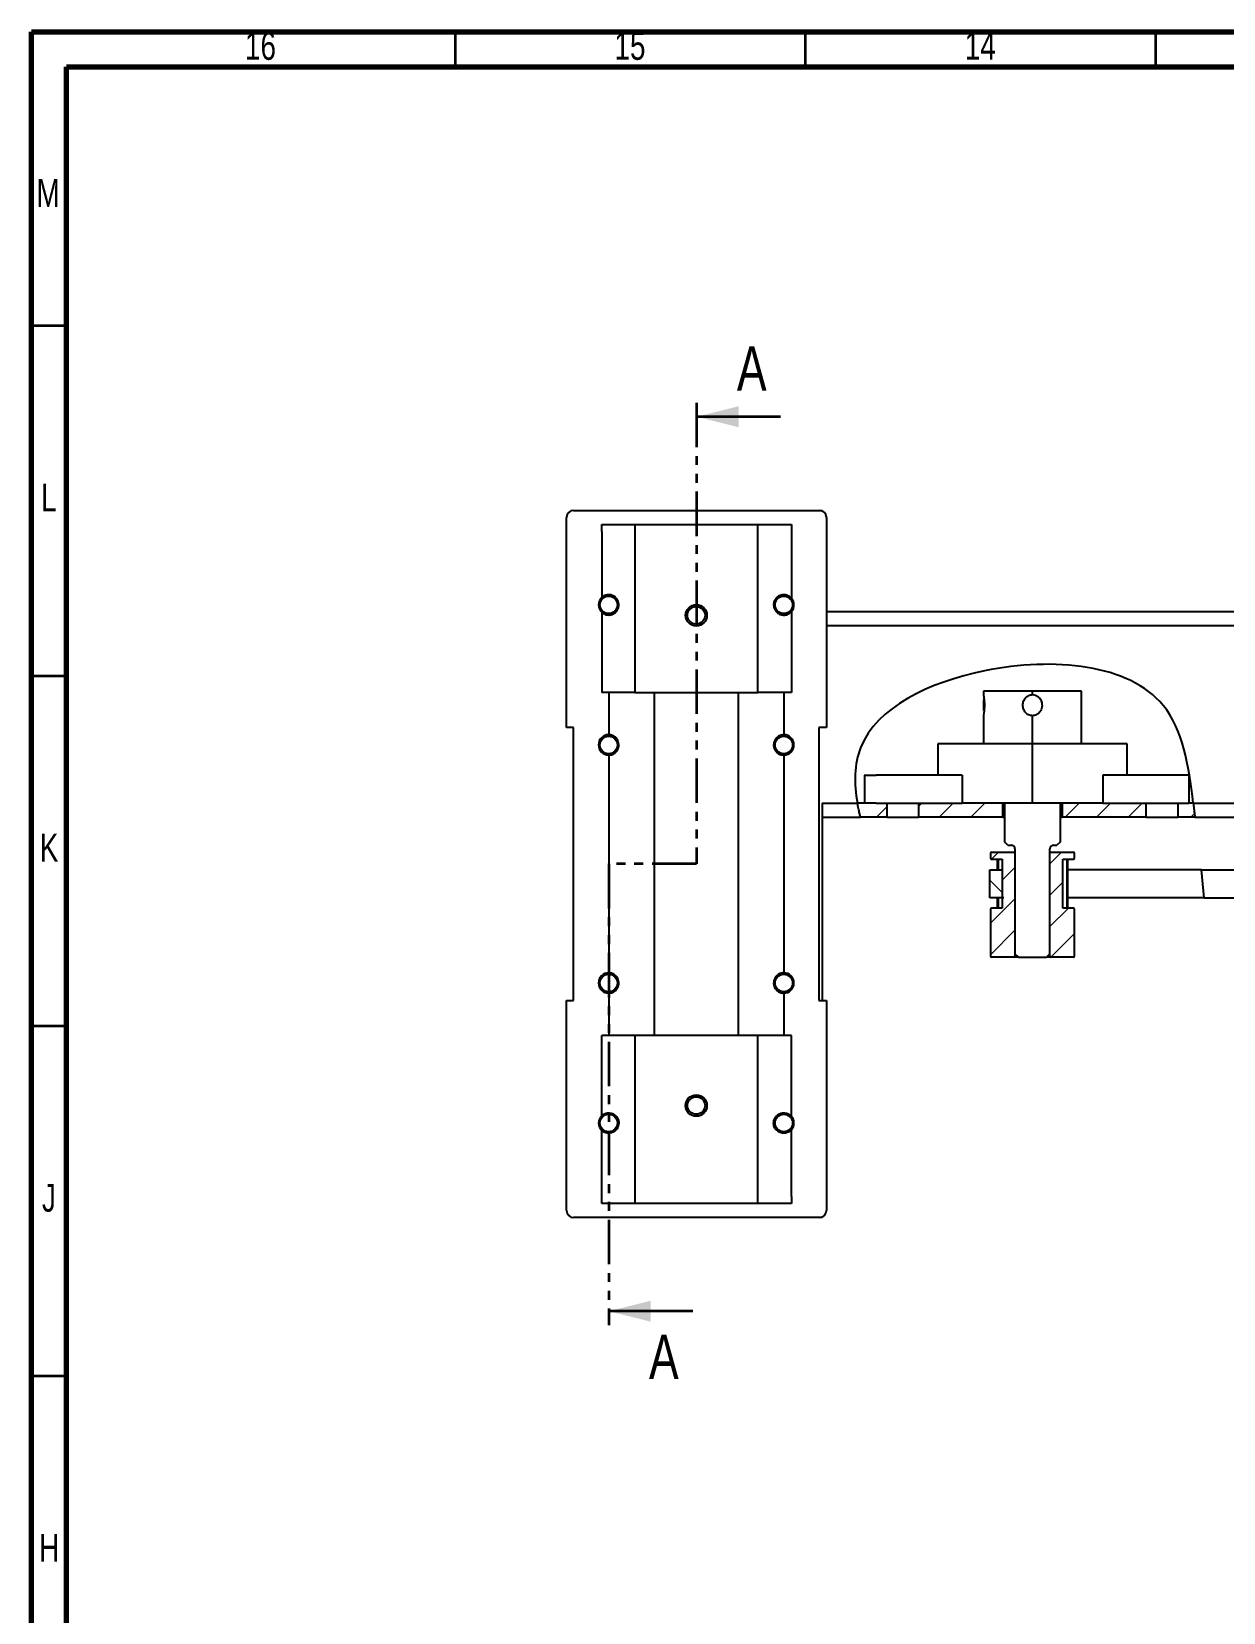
# Model space of a CAD drawing. Header units: millimetres. Extents: x -168 to 836, y 5 to 727.
# Drawn here: x 15 to 185.1, y 363.3 to 589 of the extents above; entities that cross this region are included whole.
import ezdxf

# ---------------------------------------------------------------- set-up
doc = ezdxf.new("R2010")
doc.units = ezdxf.units.MM
doc.linetypes.add('PHANTOM', pattern=[12.7, 6.35, -1.27, 1.27, -1.27, 1.27, -1.27])
doc.styles.add('SLDTEXTSTYLE0', font='TXT', dxfattribs={"width": 0.75})

msp = doc.modelspace()

# ---------------------------------------------------------------- hatches: boundary and pattern name
at = {"linetype": 'Continuous', "lineweight": 18}
h = msp.add_hatch(dxfattribs=at)
h.set_pattern_fill('ANSI31', style=0)
edge = h.paths.add_edge_path(flags=0)
edge.add_line((137.13, 478.85), (132.89, 478.85))
edge.add_spline(control_points=[(132.89, 478.85), (133.01, 478.18), (133.16, 477.52), (133.34, 476.85)], knot_values=[0.797317, 0.797317, 0.797317, 0.797317, 0.810129, 0.810129, 0.810129, 0.810129], weights=[1, 1, 1, 1], degree=3, periodic=0)
edge.add_line((133.34, 476.85), (137.13, 476.85))
edge.add_line((137.13, 476.85), (137.13, 478.85))
h = msp.add_hatch(dxfattribs=at)
h.set_pattern_fill('ANSI31', style=0)
h.paths.add_polyline_path([(153.63, 476.85), (153.63, 478.85), (141.63, 478.85), (141.63, 476.85)], flags=0)
h = msp.add_hatch(dxfattribs=at)
h.set_pattern_fill('ANSI31', style=0)
h.paths.add_polyline_path([(162.13, 478.85), (162.13, 476.85), (174.13, 476.85), (174.13, 478.85)], flags=0)
h = msp.add_hatch(dxfattribs=at)
h.set_pattern_fill('ANSI31', style=0)
edge = h.paths.add_edge_path(flags=0)
edge.add_line((180.84, 478.85), (178.63, 478.85))
edge.add_line((178.63, 478.85), (178.63, 476.85))
edge.add_line((178.63, 476.85), (181.07, 476.85))
edge.add_spline(control_points=[(181.07, 476.85), (180.99, 477.52), (180.92, 478.18), (180.84, 478.85)], knot_values=[0.329358, 0.329358, 0.329358, 0.329358, 0.341146, 0.341146, 0.341146, 0.341146], weights=[1, 1, 1, 1], degree=3, periodic=0)
h = msp.add_hatch(dxfattribs=at)
h.set_pattern_fill('ANSI31', style=0)
edge = h.paths.add_edge_path(flags=0)
edge.add_line((152.03, 470.85), (153.53, 470.85))
edge.add_line((153.53, 470.85), (153.53, 463.85))
edge.add_line((153.53, 463.85), (152.03, 463.85))
edge.add_arc((152.03, 463.7), 0.15, 90, 180)
edge.add_line((151.88, 463.7), (151.88, 457))
edge.add_arc((152.03, 457), 0.15, 180, 270)
edge.add_line((152.03, 456.85), (155.23, 456.85))
edge.add_arc((155.23, 457), 0.15, 270, 360)
edge.add_line((155.38, 457), (155.38, 471.85))
edge.add_line((155.38, 471.85), (152.03, 471.85))
edge.add_arc((152.03, 471.7), 0.15, 90, 180)
edge.add_line((151.88, 471.7), (151.88, 471))
edge.add_arc((152.03, 471), 0.15, 180, 270)
h = msp.add_hatch(dxfattribs=at)
h.set_pattern_fill('ANSI31', style=0)
edge = h.paths.add_edge_path(flags=0)
edge.add_line((162.22, 470.85), (163.73, 470.85))
edge.add_arc((163.73, 471), 0.15, 270, 360)
edge.add_line((163.88, 471), (163.88, 471.7))
edge.add_arc((163.73, 471.7), 0.15, 0, 90)
edge.add_line((163.73, 471.85), (160.38, 471.85))
edge.add_line((160.38, 471.85), (160.38, 457))
edge.add_arc((160.53, 457), 0.15, 180, 270)
edge.add_line((160.53, 456.85), (163.73, 456.85))
edge.add_arc((163.73, 457), 0.15, 270, 360)
edge.add_line((163.88, 457), (163.88, 463.7))
edge.add_arc((163.73, 463.7), 0.15, 0, 90)
edge.add_line((163.73, 463.85), (162.22, 463.85))
edge.add_line((162.22, 463.85), (162.22, 470.85))
h = msp.add_hatch(dxfattribs=at)
h.set_pattern_fill('ANSI31', angle=90, style=0)
h.paths.add_polyline_path([(153.53, 465.35), (153.53, 469.35), (151.79, 469.35), (151.79, 465.35)])

# ---------------------------------------------------------------- linework, layer by layer
at = {"color": 7, "linetype": 'Continuous', "lineweight": 70}
for p, q in [((15, 5), (15, 589)), ((15, 589), (836, 589)), ((20, 10), (20, 584)), ((20, 584), (831, 584))]:
    msp.add_line(p, q, dxfattribs=at)
at = {"color": 7, "linetype": 'Continuous', "lineweight": 35}
for p, q in [((75.5, 584), (75.5, 589)), ((125.5, 584), (125.5, 589)), ((175.5, 584), (175.5, 589)), ((20, 547), (15, 547)), ((121.93, 534.04), (109.93, 534.04)), ((20, 497), (15, 497)), ((20, 447), (15, 447)), ((109.38, 406.3), (97.38, 406.3)), ((20, 397), (15, 397))]:
    msp.add_line(p, q, dxfattribs=at)
at = {"color": 7, "linetype": 'PHANTOM', "lineweight": 35}
for p, q in [((109.93, 536.04), (109.93, 470.17)), ((109.93, 470.17), (97.38, 470.17)), ((97.38, 470.17), (97.38, 404.3))]:
    msp.add_line(p, q, dxfattribs=at)
at = {"color": 7, "linetype": 'Continuous', "lineweight": 25}
for p, q in [((91.38, 489.67), (91.38, 519.67)), ((92.38, 520.67), (93.38, 520.67)), ((93.38, 520.67), (126.47, 520.67)), ((126.47, 520.67), (127.47, 520.67)), ((127.47, 520.67), (127.88, 520.67)), ((127.88, 520.67), (127.88, 520.59)), ((128.47, 519.67), (128.47, 489.67)), ((96.38, 518.67), (101.34, 518.67)), ((96.38, 517.67), (96.38, 508.22)), ((101.11, 518.67), (101.11, 494.67)), ((101.34, 518.67), (118.41, 518.67)), ((118.41, 518.67), (123.47, 518.67)), ((118.65, 494.67), (118.65, 518.67)), ((123.47, 517.67), (123.47, 508.12)), ((96.38, 506.12), (96.38, 494.67)), ((123.47, 506.22), (123.47, 494.67)), ((128.47, 506.24), (527.38, 506.24)), ((101.11, 494.67), (96.38, 494.67)), ((97.38, 494.67), (97.38, 488.62)), ((101.11, 494.67), (118.65, 494.67)), ((103.88, 494.67), (103.88, 445.67)), ((115.87, 494.67), (115.87, 445.67)), ((123.47, 494.67), (118.65, 494.67)), ((122.38, 494.67), (122.38, 488.62)), ((150.88, 494.85), (150.88, 494.34)), ((157.88, 494.85), (150.88, 494.85)), ((157.88, 494.35), (157.88, 494.85)), ((164.88, 494.85), (157.88, 494.85)), ((164.88, 487.35), (164.88, 494.85)), ((150.88, 494.35), (150.88, 494.35)), ((150.88, 493.6), (150.94, 493.6)), ((150.88, 493.6), (150.88, 492.85)), ((150.88, 492.85), (150.88, 492.1)), ((150.88, 492.1), (150.94, 492.1)), ((150.88, 491.35), (150.88, 487.35)), ((150.88, 491.34), (150.88, 491.35)), ((157.88, 487.35), (157.88, 491.35)), ((92.38, 489.67), (91.38, 489.67)), ((92.38, 450.67), (92.38, 489.67)), ((128.47, 489.67), (127.38, 489.67)), ((127.38, 489.67), (127.38, 450.67)), ((97.38, 485.72), (97.38, 454.62)), ((122.38, 485.72), (122.38, 454.62)), ((144.38, 487.35), (144.38, 482.85)), ((157.88, 487.35), (144.38, 487.35)), ((157.88, 478.85), (157.88, 487.35)), ((171.38, 487.35), (157.88, 487.35)), ((171.38, 482.85), (171.38, 487.35)), ((133.88, 482.85), (133.88, 478.85)), ((133.99, 482.85), (133.88, 482.85)), ((133.99, 482.85), (135.57, 482.85)), ((147.82, 482.85), (135.57, 482.85)), ((147.82, 482.85), (147.82, 478.85)), ((167.94, 482.85), (167.94, 478.85)), ((180.19, 482.85), (167.94, 482.85)), ((180.19, 482.85), (180.19, 478.85)), ((127.88, 478.85), (132.89, 478.85)), ((127.88, 478.85), (127.88, 450.67)), ((133.88, 478.85), (132.89, 478.85)), ((133.99, 478.85), (133.88, 478.85)), ((135.57, 478.85), (133.99, 478.85)), ((135.57, 478.85), (147.82, 478.85)), ((137.13, 476.85), (137.13, 478.85)), ((141.63, 478.85), (141.63, 476.85)), ((157.88, 478.85), (147.82, 478.85)), ((153.63, 476.85), (153.63, 478.85)), ((153.88, 478.85), (153.88, 473.35)), ((167.94, 478.85), (157.88, 478.85)), ((161.88, 473.35), (161.88, 478.85)), ((162.13, 478.85), (162.13, 476.85)), ((167.94, 478.85), (180.19, 478.85)), ((174.13, 476.85), (174.13, 478.85)), ((178.63, 478.85), (178.63, 476.85)), ((180.84, 478.85), (180.19, 478.85)), ((180.84, 478.85), (527.88, 478.85)), ((127.88, 476.85), (133.34, 476.85)), ((137.13, 476.85), (133.34, 476.85)), ((137.13, 476.85), (141.63, 476.85)), ((153.63, 476.85), (141.63, 476.85)), ((153.63, 476.85), (153.88, 476.85)), ((161.88, 476.85), (162.13, 476.85)), ((174.13, 476.85), (162.13, 476.85)), ((174.13, 476.85), (178.63, 476.85)), ((181.07, 476.85), (178.63, 476.85)), ((181.07, 476.85), (288.75, 476.85)), ((152.03, 471.85), (155.38, 471.85)), ((154.38, 472.85), (153.88, 473.35)), ((154.38, 472.85), (154.88, 472.85)), ((155.38, 472.35), (155.38, 457.35)), ((155.38, 471.85), (155.38, 457)), ((160.38, 457.35), (160.38, 472.35)), ((160.38, 457), (160.38, 471.85)), ((160.38, 471.85), (163.73, 471.85)), ((160.88, 472.85), (161.38, 472.85)), ((161.88, 473.35), (161.38, 472.85)), ((151.88, 471.7), (151.88, 471)), ((152.03, 470.85), (153.53, 470.85)), ((152.85, 470.85), (152.85, 469.35)), ((153.53, 470.85), (153.53, 463.85)), ((162.22, 463.85), (162.22, 470.85)), ((162.22, 470.85), (163.73, 470.85)), ((162.78, 470.85), (162.78, 463.85)), ((162.93, 463.85), (162.93, 470.85)), ((163.88, 471), (163.88, 471.7)), ((151.79, 465.35), (151.79, 469.35)), ((151.79, 469.35), (153.53, 469.35)), ((182.01, 469.35), (162.93, 469.35)), ((182.01, 469.35), (187.88, 469.35)), ((182.39, 465.35), (182.01, 469.35)), ((153.79, 465.35), (151.79, 465.35)), ((152.85, 465.35), (152.85, 463.85)), ((182.39, 465.35), (162.93, 465.35)), ((182.39, 465.35), (295.89, 465.35)), ((151.88, 463.7), (151.88, 457)), ((153.53, 463.85), (152.03, 463.85)), ((163.73, 463.85), (162.22, 463.85)), ((163.88, 457), (163.88, 463.7)), ((155.23, 456.85), (152.03, 456.85)), ((155.88, 456.85), (155.23, 456.85)), ((155.88, 456.85), (155.38, 457.35)), ((155.88, 456.85), (159.88, 456.85)), ((160.38, 457.35), (159.88, 456.85)), ((160.53, 456.85), (159.88, 456.85)), ((163.73, 456.85), (160.53, 456.85)), ((97.38, 451.72), (97.38, 445.67)), ((122.38, 451.72), (122.38, 445.67)), ((91.38, 420.67), (91.38, 450.67)), ((91.38, 450.67), (92.38, 450.67)), ((127.38, 450.67), (128.47, 450.67)), ((128.47, 450.67), (128.47, 420.67)), ((96.38, 434.22), (96.38, 445.67)), ((101.11, 445.67), (96.38, 445.67)), ((101.11, 445.67), (101.11, 421.67)), ((118.65, 445.67), (101.11, 445.67)), ((118.65, 421.67), (118.65, 445.67)), ((123.47, 445.67), (118.65, 445.67)), ((123.47, 434.12), (123.47, 445.67)), ((96.38, 422.67), (96.38, 432.12)), ((123.47, 422.67), (123.47, 432.22)), ((101.34, 421.67), (96.38, 421.67)), ((118.41, 421.67), (101.34, 421.67)), ((123.47, 421.67), (118.41, 421.67)), ((93.38, 419.67), (92.38, 419.67)), ((126.47, 419.67), (93.38, 419.67)), ((127.47, 419.67), (126.47, 419.67)), ((127.88, 419.67), (127.47, 419.67)), ((127.88, 419.76), (127.88, 419.67))]:
    msp.add_line(p, q, dxfattribs=at)
at = {"color": 8, "linetype": 'Continuous', "lineweight": 25}
for p, q in [((128.47, 504.24), (527.38, 504.24)), ((152.99, 470.85), (152.99, 469.35)), ((152.99, 465.35), (152.99, 463.85)), ((155.38, 457), (155.73, 457)), ((160.03, 457), (160.38, 457))]:
    msp.add_line(p, q, dxfattribs=at)
at = {"color": 7, "linetype": 'Continuous', "lineweight": 25}
for centre, radius in [((97.38, 507.17), 1.25), ((122.38, 507.17), 1.25), ((109.88, 505.67), 1.52), ((109.88, 505.67), 1.25), ((97.38, 487.17), 1.25), ((122.38, 487.17), 1.25), ((97.38, 453.17), 1.25), ((122.38, 453.17), 1.25), ((109.88, 435.67), 1.53), ((109.88, 435.67), 1.25), ((97.38, 433.17), 1.25), ((122.38, 433.17), 1.25)]:
    msp.add_circle(centre, radius, dxfattribs=at)
for centre, radius, start, end in [((92.38, 519.67), 1, 90, 180), ((127.47, 519.67), 1, 0, 90), ((97.38, 507.17), 1.45, 133.6028, 226.3972), ((122.38, 507.17), 1.45, 319.0983, 40.9017), ((97.38, 487.17), 1.45, 90, 270), ((122.38, 487.17), 1.45, 270, 90), ((152.03, 471.7), 0.15, 90, 180), ((154.88, 472.35), 0.5, 0, 90), ((160.88, 472.35), 0.5, 90, 180), ((163.73, 471.7), 0.15, 0, 90), ((152.03, 471), 0.15, 180, 270), ((163.73, 471), 0.15, 270, 0), ((152.03, 463.7), 0.15, 90, 180), ((163.73, 463.7), 0.15, 0, 90), ((152.03, 457), 0.15, 180, 270), ((155.23, 457), 0.15, 270, 0), ((160.53, 457), 0.15, 180, 270), ((163.73, 457), 0.15, 270, 0), ((97.38, 453.17), 1.45, 90, 270), ((122.38, 453.17), 1.45, 270, 90), ((97.38, 433.17), 1.45, 133.6028, 226.3972), ((122.38, 433.17), 1.45, 319.0983, 40.9017), ((92.38, 420.67), 1, 180, 270), ((127.47, 420.67), 1, 270, 0)]:
    msp.add_arc(centre, radius, start, end, dxfattribs=at)
for points, knots in [([(96.38, 517.67), (96.38, 517.76), (96.38, 517.95), (96.38, 518.21), (96.38, 518.46), (96.38, 518.64), (96.38, 518.66), (96.38, 518.67)], [0, 0, 0, 0, 0.1445907, 0.2886106, 0.4843912, 0.749566, 1, 1, 1, 1]), ([(123.47, 518.67), (123.47, 518.65), (123.47, 518.62), (123.47, 518.39), (123.47, 518.14), (123.47, 517.89), (123.47, 517.74), (123.47, 517.67)], [0, 0, 0, 0, 0.343009, 0.575107, 0.753276, 0.898032, 1, 1, 1, 1]), ([(96.38, 506.12), (96.54, 506), (96.86, 505.77), (97.45, 505.69), (98.01, 505.82), (98.45, 506.15), (98.72, 506.55), (98.84, 507), (98.82, 507.44), (98.69, 507.84), (98.45, 508.18), (98.1, 508.46), (97.65, 508.63), (97.11, 508.63), (96.67, 508.47), (96.44, 508.28), (96.38, 508.22)], [0, 0, 0, 0, 0.093414, 0.18532, 0.287482, 0.359286, 0.419779, 0.480552, 0.534459, 0.586127, 0.640713, 0.702454, 0.775249, 0.862008, 0.96145, 1, 1, 1, 1]), ([(123.47, 508.12), (123.32, 508.26), (123.03, 508.52), (122.45, 508.66), (121.9, 508.58), (121.42, 508.3), (121.1, 507.92), (120.93, 507.47), (120.92, 507.01), (121.03, 506.6), (121.24, 506.24), (121.56, 505.95), (121.98, 505.75), (122.5, 505.69), (123.04, 505.83), (123.34, 506.1), (123.47, 506.22)], [0, 0, 0, 0, 0.089901, 0.173233, 0.270937, 0.344639, 0.405701, 0.467096, 0.520434, 0.570072, 0.621369, 0.678542, 0.745415, 0.825187, 0.918142, 1, 1, 1, 1]), ([(180.84, 478.85), (180.19, 484.34), (177.92, 498.09), (152.38, 500.61), (132.56, 491.06), (132.37, 481.69), (132.89, 478.85)], [0.3411456, 0.3411456, 0.3411456, 0.3411456, 0.4390493, 0.6073424, 0.7420922, 0.7973172, 0.7973172, 0.7973172, 0.7973172]), ([(150.88, 494.34), (150.88, 494.34), (150.88, 494.33), (150.9, 494.24), (150.92, 494.1), (150.95, 493.84), (151, 493.43), (151.02, 492.87), (151, 492.3), (150.97, 491.99), (150.95, 491.83)], [0, 0, 0, 0, 0.076534, 0.160867, 0.24515, 0.329315, 0.496987, 0.664617, 0.832165, 1, 1, 1, 1]), ([(157.88, 491.35), (157.78, 491.35), (157.6, 491.36), (157.33, 491.46), (157.09, 491.61), (156.82, 491.87), (156.58, 492.28), (156.48, 492.85), (156.58, 493.41), (156.82, 493.82), (157.09, 494.08), (157.33, 494.23), (157.6, 494.33), (157.78, 494.34), (157.88, 494.35)], [0, 0, 0, 0, 0.062738, 0.125314, 0.188115, 0.25092, 0.375751, 0.500507, 0.625192, 0.749762, 0.812321, 0.874803, 0.937567, 1, 1, 1, 1]), ([(157.88, 494.35), (158.02, 494.33), (158.3, 494.3), (158.67, 494.09), (158.96, 493.79), (159.16, 493.41), (159.25, 493), (159.24, 492.58), (159.12, 492.17), (158.96, 491.94), (158.88, 491.83)], [0, 0, 0, 0, 0.1250598, 0.2501314, 0.3750063, 0.5000669, 0.6251133, 0.7498916, 0.8748368, 1, 1, 1, 1]), ([(150.95, 491.83), (150.94, 491.76), (150.92, 491.62), (150.9, 491.47), (150.88, 491.38), (150.88, 491.34), (150.88, 491.35), (150.88, 491.35)], [0, 0, 0, 0, 0.245092, 0.49055, 0.734159, 0.979221, 1, 1, 1, 1]), ([(158.88, 491.83), (158.81, 491.76), (158.68, 491.62), (158.44, 491.47), (158.17, 491.37), (157.97, 491.35), (157.88, 491.35)], [0, 0, 0, 0, 0.250318, 0.500934, 0.749844, 1, 1, 1, 1]), ([(97.38, 485.72), (97.56, 485.74), (97.89, 485.77), (98.33, 486.04), (98.64, 486.41), (98.8, 486.81), (98.85, 487.23), (98.77, 487.63), (98.6, 487.99), (98.3, 488.32), (97.88, 488.57), (97.55, 488.61), (97.38, 488.62)], [0, 0, 0, 0, 0.137754, 0.258141, 0.353313, 0.433227, 0.51344, 0.586697, 0.661024, 0.744413, 0.869198, 1, 1, 1, 1]), ([(122.38, 488.62), (122.2, 488.6), (121.87, 488.57), (121.42, 488.3), (121.12, 487.94), (120.95, 487.53), (120.91, 487.11), (120.99, 486.71), (121.16, 486.36), (121.45, 486.02), (121.88, 485.77), (122.21, 485.74), (122.38, 485.72)], [0, 0, 0, 0, 0.137754, 0.258139, 0.353313, 0.433228, 0.51344, 0.586698, 0.661024, 0.744413, 0.869198, 1, 1, 1, 1]), ([(133.34, 476.85), (133.34, 476.85), (133.34, 476.86), (133.33, 476.91), (133.32, 476.95), (133.29, 477.05), (133.27, 477.11), (133.24, 477.26), (133.22, 477.35), (133.15, 477.62), (133.1, 477.84), (133.02, 478.2), (132.99, 478.33), (132.94, 478.58), (132.92, 478.71), (132.89, 478.85)], [0, 0, 0, 0, 0.125, 0.125, 0.25, 0.25, 0.375, 0.375, 0.5, 0.5, 0.75, 0.75, 0.875, 0.875, 1, 1, 1, 1]), ([(180.84, 478.85), (180.86, 478.71), (180.87, 478.58), (180.9, 478.33), (180.92, 478.2), (180.94, 477.96), (180.96, 477.85), (180.98, 477.63), (180.99, 477.53), (181.01, 477.34), (181.02, 477.26), (181.04, 477.11), (181.05, 477.05), (181.06, 476.9), (181.07, 476.85), (181.07, 476.85)], [0, 0, 0, 0, 0.125, 0.125, 0.25, 0.25, 0.375, 0.375, 0.5, 0.5, 0.625, 0.625, 0.75, 0.75, 1, 1, 1, 1]), ([(97.38, 451.72), (97.56, 451.74), (97.89, 451.77), (98.33, 452.04), (98.64, 452.41), (98.8, 452.81), (98.85, 453.23), (98.77, 453.63), (98.6, 453.99), (98.3, 454.32), (97.88, 454.57), (97.55, 454.61), (97.38, 454.62)], [0, 0, 0, 0, 0.137754, 0.25814, 0.353312, 0.433228, 0.51344, 0.586697, 0.661024, 0.744413, 0.869198, 1, 1, 1, 1]), ([(122.38, 454.62), (122.2, 454.6), (121.87, 454.57), (121.42, 454.3), (121.12, 453.94), (120.95, 453.53), (120.91, 453.11), (120.99, 452.71), (121.16, 452.36), (121.45, 452.02), (121.88, 451.77), (122.21, 451.74), (122.38, 451.72)], [0, 0, 0, 0, 0.137754, 0.258139, 0.353313, 0.433228, 0.51344, 0.586698, 0.661024, 0.744413, 0.869198, 1, 1, 1, 1]), ([(96.38, 434.22), (96.54, 434.34), (96.86, 434.58), (97.45, 434.66), (98.01, 434.52), (98.45, 434.19), (98.72, 433.79), (98.84, 433.34), (98.82, 432.9), (98.69, 432.5), (98.45, 432.16), (98.1, 431.89), (97.65, 431.72), (97.11, 431.71), (96.67, 431.87), (96.44, 432.07), (96.38, 432.12)], [0, 0, 0, 0, 0.093414, 0.18532, 0.287482, 0.359286, 0.419779, 0.480553, 0.534459, 0.586127, 0.640713, 0.702454, 0.775249, 0.862008, 0.96145, 1, 1, 1, 1]), ([(123.47, 432.22), (123.32, 432.09), (123.03, 431.82), (122.45, 431.69), (121.9, 431.76), (121.42, 432.04), (121.1, 432.43), (120.93, 432.88), (120.92, 433.34), (121.03, 433.75), (121.24, 434.1), (121.56, 434.39), (121.98, 434.6), (122.5, 434.65), (123.04, 434.52), (123.34, 434.25), (123.47, 434.12)], [0, 0, 0, 0, 0.089901, 0.173233, 0.270937, 0.344639, 0.405701, 0.467096, 0.520434, 0.570072, 0.621369, 0.678541, 0.745415, 0.825187, 0.918142, 1, 1, 1, 1]), ([(96.38, 421.67), (96.38, 421.69), (96.38, 421.72), (96.38, 421.95), (96.38, 422.2), (96.38, 422.45), (96.38, 422.61), (96.38, 422.67)], [0, 0, 0, 0, 0.339623, 0.572496, 0.751546, 0.897523, 1, 1, 1, 1]), ([(123.47, 422.67), (123.47, 422.58), (123.47, 422.4), (123.47, 422.13), (123.47, 421.88), (123.47, 421.7), (123.47, 421.68), (123.47, 421.67)], [0, 0, 0, 0, 0.143452, 0.286328, 0.481365, 0.747049, 1, 1, 1, 1])]:
    msp.add_open_spline(points, degree=3, knots=knots, dxfattribs=at)
at = {"color": 7, "linetype": 'Continuous', "lineweight": 35}
for points in [[(109.93, 534.04), (115.93, 532.54), (115.93, 535.54)], [(97.38, 406.3), (103.38, 404.8), (103.38, 407.8)]]:
    msp.add_solid(points, dxfattribs=at)

# ---------------------------------------------------------------- texts
at = {"color": 7, "linetype": 'Continuous', "lineweight": 0, "attachment_point": 2, "style": 'SLDTEXTSTYLE0'}
for s, insert, char_height in [('16', (47.67, 588.98), 3.969), ('15', (100.42, 588.98), 3.969), ('14', (150.42, 588.98), 3.969), ('M', (17.36, 567.98), 3.97), ('L', (17.45, 524.48), 3.97), ('K', (17.49, 474.48), 3.97), ('J', (17.47, 424.48), 3.97), ('H', (17.49, 374.48), 3.97)]:
    msp.add_mtext(s, dxfattribs=dict(at, insert=insert, char_height=char_height))
at = {"color": 7, "linetype": 'Continuous', "char_height": 6.35, "attachment_point": 1, "style": 'SLDTEXTSTYLE0'}
for insert in [(115.68, 544.11), (103.13, 402.95)]:
    msp.add_mtext('A', dxfattribs=dict(at, insert=insert))

doc.saveas('drawing.dxf')
